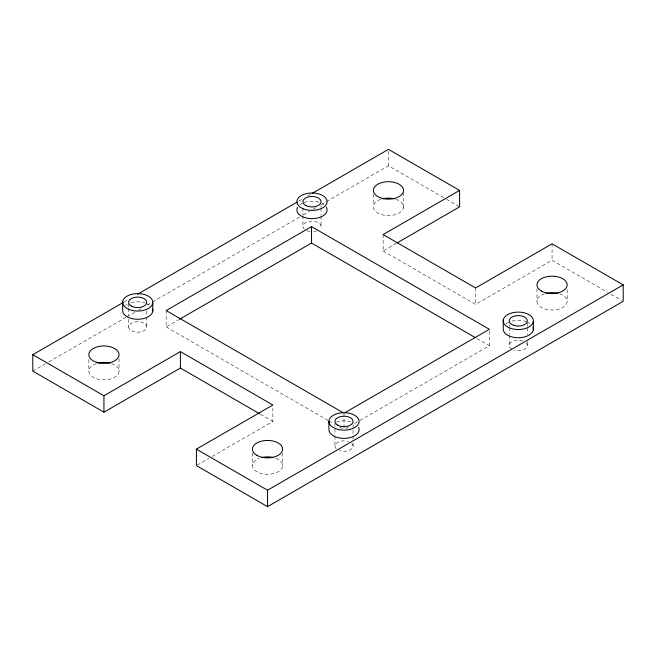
<?xml version="1.0" encoding="UTF-8"?>
<svg xmlns="http://www.w3.org/2000/svg" width="656" height="656" viewBox="0 0 656 656"><rect width="100%" height="100%" fill="white"/><g stroke="black" fill="none" stroke-linecap="round" stroke-linejoin="round"><path stroke-width="0.49" stroke-dasharray="3.28 2.46" d="M124.156 301.949L127.699 299.899M298.882 201.072L301.539 199.539M307.754 195.955L310.411 194.414M32.8 371.124L45.215 363.949M48.765 361.907L125.927 317.356M126.813 316.84L134.8 312.231M138.342 310.181L141.893 308.14M147.215 305.065L151.651 302.506M152.536 301.99L299.767 216.988M303.318 214.938L309.525 211.355M313.076 209.305L316.618 207.263M321.055 204.697L325.491 202.138M326.376 201.63L388.459 165.779L445.547 198.735M166.173 310.542L166.173 326.975L178.58 319.808M383.129 234.569L383.129 250.994L396.314 243.384M197.284 465.071L208.706 458.47M212.224 456.445L272.871 421.431L272.871 406.933M383.129 250.994L475.6 304.384L552.065 260.235L607.39 292.182M345.778 428.622L348.434 427.089M354.642 423.505L359.07 420.947M359.955 420.43L489.368 345.72L489.368 331.223M446.424 199.244L459.594 206.853M610.908 294.208L621.445 300.292M476.978 338.57L489.368 345.72M166.173 326.975L328.082 420.447M328.968 420.963L333.387 423.514M339.578 427.089L342.235 428.622M260.539 414.313L272.871 421.431M567.153 289.706L567.153 301.309M552.065 243.811L552.065 260.235M536.977 288.747L536.977 301.309M527.334 322.9L527.334 326.844M527.334 327.828L527.334 334.732M527.334 341.628L527.334 345.573M509.228 324.638L509.228 326.606M509.228 327.598L509.228 334.494M509.228 335.478L509.228 345.335M475.6 287.959L475.6 304.384M403.448 192.413L403.448 207.878M388.459 151.29L388.459 165.779M373.477 194.225L373.477 205.82M353.059 424.383L353.059 435.231M353.059 436.215L353.059 439.167M353.059 443.112L353.059 446.072M344.006 413.214L344.006 428.68M334.954 423.399L334.954 435.231M334.954 436.215L334.954 446.072M321.038 205.41L321.038 207.378M321.038 208.362L321.038 215.266M321.038 216.25L321.038 226.107M302.949 207.878L302.949 214.783M302.949 215.767L302.949 226.607M282.629 453.017L282.629 465.58M252.445 453.017L252.445 465.58M146.772 311.01L146.772 315.938M146.772 316.93L146.772 326.786M128.674 303.507L128.674 307.451M128.674 308.435L128.674 315.339M128.674 319.275L128.674 327.164M119.023 358.561L119.023 371.124M88.847 359.529L88.847 371.124M559.609 293.765A15.088 8.708 0 0 1 563.627 306.91A15.088 8.708 0 0 1 540.511 306.91A15.088 8.708 0 0 1 544.521 293.765M395.839 199.252A15.088 8.708 0 0 1 400.144 212.364A15.088 8.708 0 0 1 377.028 212.536A15.088 8.708 0 0 1 380.751 199.358M111.479 363.58A15.088 8.708 0 0 1 115.489 376.724A15.088 8.708 0 0 1 92.373 376.724A15.088 8.708 0 0 1 96.391 363.58M275.914 458.331A15.088 8.708 0 0 1 278.882 471.32A15.088 8.708 0 0 1 256.193 471.32A15.088 8.708 0 0 1 259.161 458.331M304.384 229.182A9.053 5.223 0 0 1 311.559 221.138A9.053 5.223 0 0 1 320.046 228.747M316.897 230.756A9.053 5.223 0 0 1 312.428 231.576M310.075 231.461A9.053 5.223 0 0 1 306.516 230.518M526.219 342.94A9.053 5.223 0 0 1 524.816 349.074A9.053 5.223 0 0 1 514.271 350.14M511.737 349.066A9.053 5.223 0 0 1 511.221 342.178A9.053 5.223 0 0 1 522.98 340.989M351.846 443.456A9.053 5.223 0 0 1 350.411 449.77A9.053 5.223 0 0 1 339.48 450.598M336.167 448.688A9.053 5.223 0 0 1 337.602 442.374A9.053 5.223 0 0 1 348.533 441.545M336.462 422.095A15.088 8.708 0 0 1 350.681 421.833M506.038 323.933A15.088 8.708 0 0 1 508.744 322.276M512.09 321.079A15.088 8.708 0 0 1 527.104 321.957M527.883 322.309A15.088 8.708 0 0 1 529.974 323.523M125.714 305.27A15.088 8.708 0 0 1 127.018 304.4M131.003 302.744A15.088 8.708 0 0 1 146.067 303.285M147.633 303.982A15.088 8.708 0 0 1 149.035 304.778M299.858 204.754A15.088 8.708 0 0 1 302.596 203.114M304.212 202.466A15.088 8.708 0 0 1 320.964 202.925M322.473 203.655A15.088 8.708 0 0 1 323.802 204.5M131.553 330.804A9.053 5.223 0 0 0 146.542 328.139A9.053 5.223 0 0 0 135.062 321.981A9.053 5.223 0 0 0 131.553 330.804"/><path stroke-width="0.98" d="M259.661 413.805L180.4 368.041L103.935 412.189L32.8 371.124L32.8 354.691L123.271 302.465M137.457 294.273L297.111 202.097M312.182 193.389L388.459 149.355L459.594 190.42L459.594 206.853L397.192 242.876M344.892 412.706L489.368 329.296L311.534 226.623L166.173 310.542L343.121 412.706M179.465 319.3L311.534 243.048L475.215 337.545M32.8 354.691L103.935 395.765L180.4 351.616L272.871 405.006L196.406 449.147L196.406 465.58L267.541 506.645L623.2 301.309L623.2 284.876L552.065 243.811L475.6 287.959L383.129 234.569L459.594 190.42M196.406 449.147L267.541 490.221L623.2 284.876M533.295 321.694A15.088 8.708 0 0 1 509.458 327.877A15.088 8.708 0 0 1 512.09 312.871A15.088 8.708 0 0 1 533.295 321.694L533.295 329.902M503.267 319.931L503.267 328.148A15.088 8.708 0 0 0 518.732 337.733A15.088 8.708 0 0 0 533.172 327.631M328.918 421.431L328.918 429.647A15.088 8.708 0 0 0 345.974 438.282A15.088 8.708 0 0 0 358.578 427.392M311.534 226.623L311.534 243.048M267.541 490.221L267.541 506.645M180.4 351.616L180.4 368.041M152.782 302.875A15.088 8.708 0 0 1 129.38 309.591A15.088 8.708 0 0 1 131.003 294.528A15.088 8.708 0 0 1 152.782 302.875L152.782 311.092M122.664 301.793L122.664 310.001A15.088 8.708 0 0 0 138.752 319.234A15.088 8.708 0 0 0 152.512 308.82M103.935 395.765L103.935 412.189M546.292 293.257A15.088 8.708 0 0 1 557.846 293.257M382.514 198.842A15.088 8.708 0 0 1 394.059 198.76M98.154 363.071A15.088 8.708 0 0 1 109.708 363.071M261.76 457.527A15.088 8.708 0 0 1 273.314 457.527M326.303 207.157A15.088 8.708 0 0 1 312.264 218.637A15.088 8.708 0 0 1 297.529 207.46M541.397 291.043A15.088 8.708 0 0 0 566.645 287.131A15.088 8.708 0 0 0 548.162 276.463A15.088 8.708 0 0 0 541.397 291.043M379.43 197.399A15.088 8.708 0 0 0 403.448 191.445A15.088 8.708 0 0 0 382.514 182.417A15.088 8.708 0 0 0 379.43 197.399M96.391 362.235A15.088 8.708 0 0 0 119.023 354.691A15.088 8.708 0 0 0 96.391 347.147A15.088 8.708 0 0 0 96.391 362.235M256.865 455.313A15.088 8.708 0 0 0 282.113 451.402A15.088 8.708 0 0 0 263.63 440.734A15.088 8.708 0 0 0 256.865 455.313M131.553 306.163A9.053 5.223 0 0 0 146.542 303.498A9.053 5.223 0 0 0 135.062 297.332A9.053 5.223 0 0 0 131.553 306.163M305.909 205.582A9.053 5.223 0 0 0 320.841 202.827A9.053 5.223 0 0 0 309.23 196.734A9.053 5.223 0 0 0 305.909 205.582M513.574 325.278A9.053 5.223 0 0 0 527.334 320.932A9.053 5.223 0 0 0 513.927 316.225A9.053 5.223 0 0 0 513.574 325.278M337.602 425.129A9.053 5.223 0 0 0 352.748 422.784A9.053 5.223 0 0 0 341.661 416.38A9.053 5.223 0 0 0 337.602 425.129M333.338 427.589A15.088 8.708 0 0 0 358.578 423.686A15.088 8.708 0 0 0 340.103 413.018A15.088 8.708 0 0 0 333.338 427.589M303.031 208.723A15.088 8.708 0 0 0 326.991 202.696A15.088 8.708 0 0 0 305.967 193.725A15.088 8.708 0 0 0 303.031 208.723"/></g></svg>
